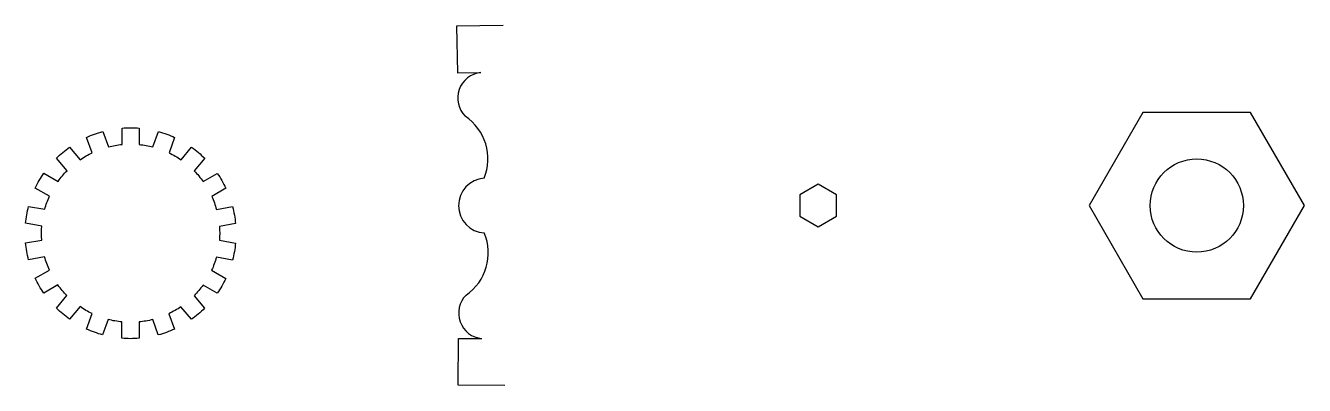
# Model space of a CAD drawing. Header units: inches. Extents: x 32 to 856, y 2 to 234.
import ezdxf

# ---------------------------------------------------------------- set-up
doc = ezdxf.new("R2010")
doc.units = ezdxf.units.IN
doc.header["$MEASUREMENT"] = 0

msp = doc.modelspace()

# ---------------------------------------------------------------- linework, layer by layer
for points in [[(339.9, 233.63), (309.9, 233.22), (310.4, 203.22), (325.4, 203.37)], [(340.93, 2.06), (310.93, 2.2), (311.16, 32.2), (326.16, 32.19)]]:
    msp.add_lwpolyline(points)
at = {"elevation": 100}
msp.add_lwpolyline([(751.7, 177.79), (717.06, 117.79), (751.7, 57.79), (820.99, 57.79), (855.63, 117.79), (820.99, 177.79)], close=True, dxfattribs=at)
msp.add_lwpolyline([(85.71, 155.56, -0.039144), (94.54, 157.11), (94.55, 167.64, -0.040705), (105.58, 167.63), (105.57, 157.1, -0.039144), (114.4, 155.53), (118.02, 165.43, -0.040705), (128.38, 161.64), (124.77, 151.75, -0.039144), (132.53, 147.26), (139.31, 155.32, -0.040705), (147.75, 148.22), (140.97, 140.16, -0.039144), (146.73, 133.28), (155.86, 138.54, -0.040705), (161.36, 128.98), (152.24, 123.72, -0.039144), (155.3, 115.29), (165.67, 117.11, -0.040705), (167.57, 106.25), (157.2, 104.43, -0.039144), (157.19, 95.46), (167.56, 93.62, -0.040705), (165.63, 82.76), (155.26, 84.6, -0.039144), (152.19, 76.17), (161.3, 70.9, -0.040705), (155.78, 61.35), (146.66, 66.62, -0.039144), (140.89, 59.76), (147.65, 51.68, -0.040705), (139.2, 44.6), (132.43, 52.68, -0.039144), (124.66, 48.2), (128.25, 38.3, -0.040705), (117.88, 34.54), (114.29, 44.44, -0.039144), (105.46, 42.89), (105.45, 32.36, -0.040705), (94.42, 32.37), (94.43, 42.9, -0.039144), (85.6, 44.47), (81.98, 34.57, -0.040705), (71.62, 38.36), (75.23, 48.25, -0.039144), (67.47, 52.74), (60.69, 44.68, -0.040705), (52.25, 51.78), (59.03, 59.84, -0.039144), (53.27, 66.72), (44.14, 61.46, -0.040705), (38.64, 71.02), (47.76, 76.28, -0.039144), (44.7, 84.71), (34.33, 82.89, -0.040705), (32.43, 93.75), (42.8, 95.57, -0.039144), (42.81, 104.54), (32.44, 106.38, -0.040705), (34.37, 117.24), (44.74, 115.4, -0.039144), (47.81, 123.83), (38.7, 129.1, -0.040705), (44.22, 138.65), (53.34, 133.38, -0.039144), (59.11, 140.24), (52.35, 148.32, -0.040705), (60.8, 155.4), (67.57, 147.32, -0.039144), (75.34, 151.8), (71.75, 161.7, -0.040705), (82.12, 165.46)], format="xyb", close=True)
msp.add_lwpolyline([(530.78, 110.94), (542.64, 104.1), (554.5, 110.94), (554.5, 124.64), (542.64, 131.48), (530.78, 124.64)], close=True)
msp.add_circle((786.34, 117.79), 30)
for centre, radius, start, end in [((327.11, 186.94), 16.51, 95.96299, 225.02202), ((296.98, 147.86), 33.04, 337.78525, 56.04382), ((328.74, 117.79), 17.62, 93.67842, 266.70594), ((297.25, 87.44), 33.04, 304.46834, 22.72691), ((327.73, 48.62), 16.51, 135.49014, 264.54917)]:
    msp.add_arc(centre, radius, start, end)

doc.saveas('drawing.dxf')
